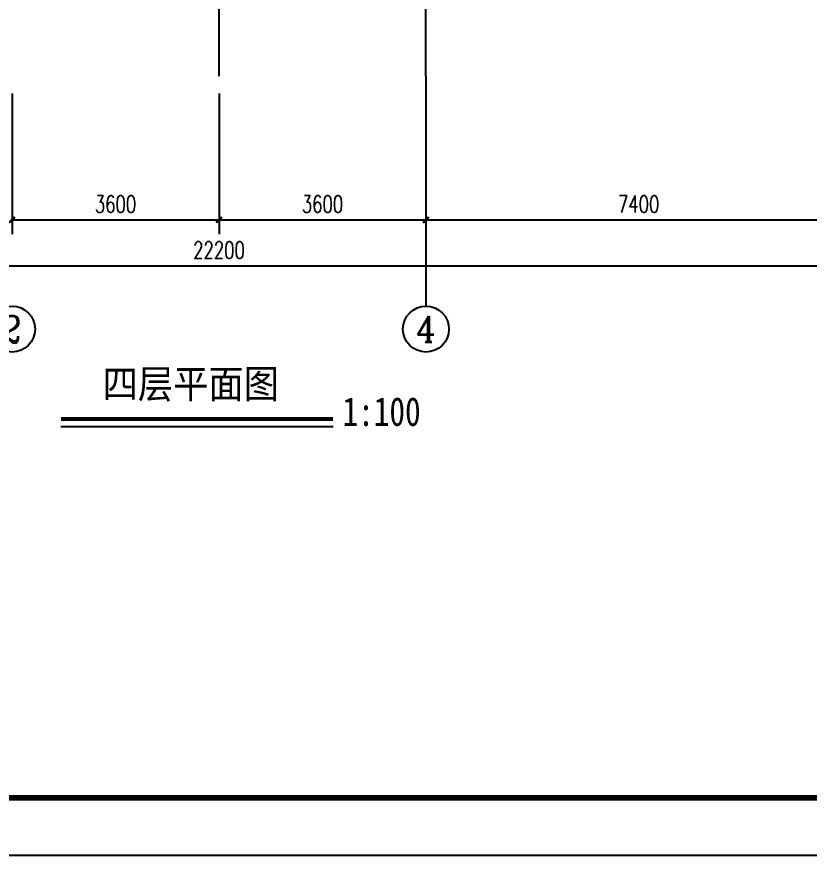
# Model space of a CAD drawing. Extents: x 5188914 to 7068445, y -542675 to 2032183.
# Drawn here: x 5219954 to 5233739, y -542675 to -528087 of the extents above; entities that cross this region are included whole.
import ezdxf
from ezdxf.enums import TextEntityAlignment as Align

# ---------------------------------------------------------------- set-up
doc = ezdxf.new("R2010")
doc.units = 0
doc.header["$LTSCALE"] = 1000
doc.header["$MEASUREMENT"] = 0
doc.linetypes.add('DOTE', pattern=[2.42, 2, -0.2, 0.02, -0.2])
doc.layers.get('0').update_dxf_attribs({"linetype": 'CONTINUOUS'})
doc.layers.get('Defpoints').update_dxf_attribs({"linetype": 'CONTINUOUS'})
for name, color, linetype in [('AXIS', 3, 'CONTINUOUS'), ('AXIS_TEXT', 7, 'CONTINUOUS'), ('DOTE', 252, 'CONTINUOUS'), ('PUB_TITLE', 4, 'CONTINUOUS'), ('图名', 15, 'CONTINUOUS')]:
    doc.layers.add(name, color=color, linetype=linetype)
doc.styles.add('_TCH_AXIS', font='COMPLEX', dxfattribs={"bigfont": 'GBCBIG'})
doc.styles.add('_TCH_DIM_T3', font='SIMPLEX', dxfattribs={"width": 0.705882, "bigfont": 'GBCBIG'})
doc.styles.add('COMPLEX', font='COMPLEX')
doc.styles.add('宋体', font='', dxfattribs={"width": 0.7})
doc.styles.get('宋体').set_extended_font_data('SimSun')
doc.dimstyles.new('_TCH_ARCH&&100', dxfattribs={"dimtxt": 297.5, "dimasz": 100, "dimexe": 250, "dimexo": 300, "dimgap": 126.25, "dimtad": 1, "dimdec": 0, "dimzin": 0, "dimdsep": 46, "dimtxsty": '_TCH_DIM_T3', "dimblk": 'ARCHTICK', "dimcen": 0.09, "dimclrt": 7, "dimazin": 2, "dimtfac": 1, "dimtdec": 0, "dimtix": 1, "dimtmove": 2, "dimatfit": 3, "dimfxl": 0, "dimtolj": 1, "dimtzin": 0, "dimarcsym": 0})

# ---------------------------------------------------------------- blocks, each defined once
blk = doc.blocks.new('_AXISO')
blk.add_circle((0, 0), 0.5)
at = {"layer": 'AXIS_TEXT', "style": 'COMPLEX', "width": 1.041667}
blk.add_attdef('A', text='', height=0.56, dxfattribs=at).set_placement((-0.25, -0.28), (0.25, -0.28), align=Align.FIT)
blk = doc.blocks.new('_ArchTick')
at = {"color": 0, "linetype": 'ByBlock', "const_width": 0.4}
blk.add_lwpolyline([(-0.5, -0.5), (0.5, 0.5)], dxfattribs=at)
blk = doc.blocks.new('*D210')
at = {"layer": 'AXIS', "color": 0, "lineweight": -2}
for p, q in [((5219872, -529421), (5219872, -531871)), ((5223472, -529421), (5223472, -531871)), ((5219872, -531621), (5223472, -531621))]:
    blk.add_line(p, q, dxfattribs=at)
at = {"layer": 'Defpoints', "color": 0}
for p in [(5219872, -529121), (5223472, -529121), (5223472, -531621)]:
    blk.add_point(p, dxfattribs=at)
at = {"layer": 'AXIS', "color": 0, "lineweight": -2, "xscale": 100, "yscale": 100, "zscale": 100, "rotation": 180}
blk.add_blockref('_ArchTick', (5219872, -531621), dxfattribs=at)
at = {"layer": 'AXIS', "color": 0, "lineweight": -2, "xscale": 100, "yscale": 100, "zscale": 100}
blk.add_blockref('_ArchTick', (5223472, -531621), dxfattribs=at)
at = {"layer": 'AXIS', "color": 7, "insert": (5221672, -531346), "char_height": 297.5, "attachment_point": 5, "style": '_TCH_DIM_T3'}
blk.add_mtext('\\A1;3600', dxfattribs=at)
blk = doc.blocks.new('*D211')
at = {"layer": 'AXIS', "color": 0, "lineweight": -2}
for p, q in [((5223472, -529421), (5223472, -531871)), ((5227072, -529421), (5227072, -531871)), ((5223472, -531621), (5227072, -531621))]:
    blk.add_line(p, q, dxfattribs=at)
at = {"layer": 'Defpoints', "color": 0}
for p in [(5223472, -529121), (5227072, -529121), (5227072, -531621)]:
    blk.add_point(p, dxfattribs=at)
at = {"layer": 'AXIS', "color": 0, "lineweight": -2, "xscale": 100, "yscale": 100, "zscale": 100, "rotation": 180}
blk.add_blockref('_ArchTick', (5223472, -531621), dxfattribs=at)
at = {"layer": 'AXIS', "color": 0, "lineweight": -2, "xscale": 100, "yscale": 100, "zscale": 100}
blk.add_blockref('_ArchTick', (5227072, -531621), dxfattribs=at)
at = {"layer": 'AXIS', "color": 7, "insert": (5225272, -531346), "char_height": 297.5, "attachment_point": 5, "style": '_TCH_DIM_T3'}
blk.add_mtext('\\A1;3600', dxfattribs=at)
blk = doc.blocks.new('*D212')
at = {"layer": 'AXIS', "color": 0, "lineweight": -2}
for p, q in [((5227072, -529421), (5227072, -531871)), ((5234472, -529421), (5234472, -531871)), ((5227072, -531621), (5234472, -531621))]:
    blk.add_line(p, q, dxfattribs=at)
at = {"layer": 'Defpoints', "color": 0}
for p in [(5227072, -529121), (5234472, -529121), (5234472, -531621)]:
    blk.add_point(p, dxfattribs=at)
at = {"layer": 'AXIS', "color": 0, "lineweight": -2, "xscale": 100, "yscale": 100, "zscale": 100, "rotation": 180}
blk.add_blockref('_ArchTick', (5227072, -531621), dxfattribs=at)
at = {"layer": 'AXIS', "color": 0, "lineweight": -2, "xscale": 100, "yscale": 100, "zscale": 100}
blk.add_blockref('_ArchTick', (5234472, -531621), dxfattribs=at)
at = {"layer": 'AXIS', "color": 7, "insert": (5230772, -531346), "char_height": 297.5, "attachment_point": 5, "style": '_TCH_DIM_T3'}
blk.add_mtext('\\A1;7400', dxfattribs=at)
blk = doc.blocks.new('*D213')
at = {"layer": 'AXIS', "color": 0, "lineweight": -2}
for p, q in [((5212372, -529421), (5212372, -532671)), ((5234572, -529421), (5234572, -532671)), ((5212372, -532421), (5234572, -532421))]:
    blk.add_line(p, q, dxfattribs=at)
at = {"layer": 'Defpoints', "color": 0}
for p in [(5212372, -529121), (5234572, -529121), (5234572, -532421)]:
    blk.add_point(p, dxfattribs=at)
at = {"layer": 'AXIS', "color": 0, "lineweight": -2, "xscale": 100, "yscale": 100, "zscale": 100, "rotation": 180}
blk.add_blockref('_ArchTick', (5212372, -532421), dxfattribs=at)
at = {"layer": 'AXIS', "color": 0, "lineweight": -2, "xscale": 100, "yscale": 100, "zscale": 100}
blk.add_blockref('_ArchTick', (5234572, -532421), dxfattribs=at)
at = {"layer": 'AXIS', "color": 7, "insert": (5223472, -532146), "char_height": 297.5, "attachment_point": 5, "style": '_TCH_DIM_T3'}
blk.add_mtext('\\A1;22200', dxfattribs=at)

msp = doc.modelspace()

# ---------------------------------------------------------------- linework, layer by layer
at = {"layer": 'AXIS', "color": 0}
msp.add_line((5227072.1, -529120.8), (5227072.1, -533120.8), dxfattribs=at)
at = {"layer": 'DOTE', "linetype": 'DOTE'}
for p, q in [((5227072.1, -529120.8), (5227072.1, -509620.8)), ((5223472.1, -529120.8), (5223472.1, -520820.8))]:
    msp.add_line(p, q, dxfattribs=at)
at = {"layer": 'PUB_TITLE', "color": 4}
msp.add_lwpolyline([(5193907.2, -542675), (5253307.2, -542675), (5253307.2, -500675), (5193907.2, -500675)], close=True, dxfattribs=at)
at = {"layer": 'PUB_TITLE', "color": 4, "const_width": 100}
msp.add_lwpolyline([(5196407.2, -541675), (5252307.2, -541675), (5252307.2, -501675), (5196407.2, -501675)], close=True, dxfattribs=at)
at = {"layer": '图名'}
msp.add_line((5220723.4, -535218.4), (5225456.2, -535218.4), dxfattribs=at)
at = {"layer": '图名', "const_width": 70}
msp.add_lwpolyline([(5220723.4, -535085.3), (5225456.2, -535085.3)], dxfattribs=at)

# ---------------------------------------------------------------- block references
at = {"layer": 'AXIS', "color": 0}
ref = msp.add_blockref('_AXISO', (5219872.1, -533520.8), dxfattribs=dict(at, xscale=800, yscale=800, zscale=800))
ref.add_attrib('A', '2', dxfattribs={"layer": 'AXIS_TEXT', "color": 0, "height": 465.9, "style": '_TCH_AXIS'}).set_placement((5219716.8, -533753.7), (5220027.4, -533753.7), align=Align.FIT)
ref = msp.add_blockref('_AXISO', (5227072.1, -533520.8), dxfattribs=dict(at, xscale=800, yscale=800, zscale=800))
ref.add_attrib('A', '4', dxfattribs={"layer": 'AXIS_TEXT', "color": 0, "height": 445.4, "style": '_TCH_AXIS'}).set_placement((5226902.4, -533743.5), (5227241.8, -533743.5), align=Align.FIT)

# ---------------------------------------------------------------- texts
at = {"layer": '图名', "style": '宋体'}
for s, width, p in [('四层平面图', 0.9, (5221447.1, -534724.5)), ('1:100', 0.8, (5225619.9, -535205.3))]:
    msp.add_text(s, height=500, dxfattribs=dict(at, width=width)).set_placement(p)

# ---------------------------------------------------------------- dimensions: what is measured, and where the dimension line sits
at = {"layer": 'AXIS', "color": 0}
for p1, p2, distance, picture, middle in [((5212372.1, -529120.8), (5234572.1, -529120.8), -3300, '*D213', (5223472.1, -532145.8)), ((5219872.1, -529120.8), (5223472.1, -529120.8), -2500, '*D210', (5221672.1, -531345.8)), ((5223472.1, -529120.8), (5227072.1, -529120.8), -2500, '*D211', (5225272.1, -531345.8)), ((5227072.1, -529120.8), (5234472.1, -529120.8), -2500, '*D212', (5230772.1, -531345.8))]:
    dim = msp.add_aligned_dim(p1=p1, p2=p2, distance=distance, dimstyle='_TCH_ARCH&&100', dxfattribs=at)
    dim.commit()
    dim.dimension.update_dxf_attribs({"geometry": picture, "text_midpoint": middle})

doc.saveas('drawing.dxf')
